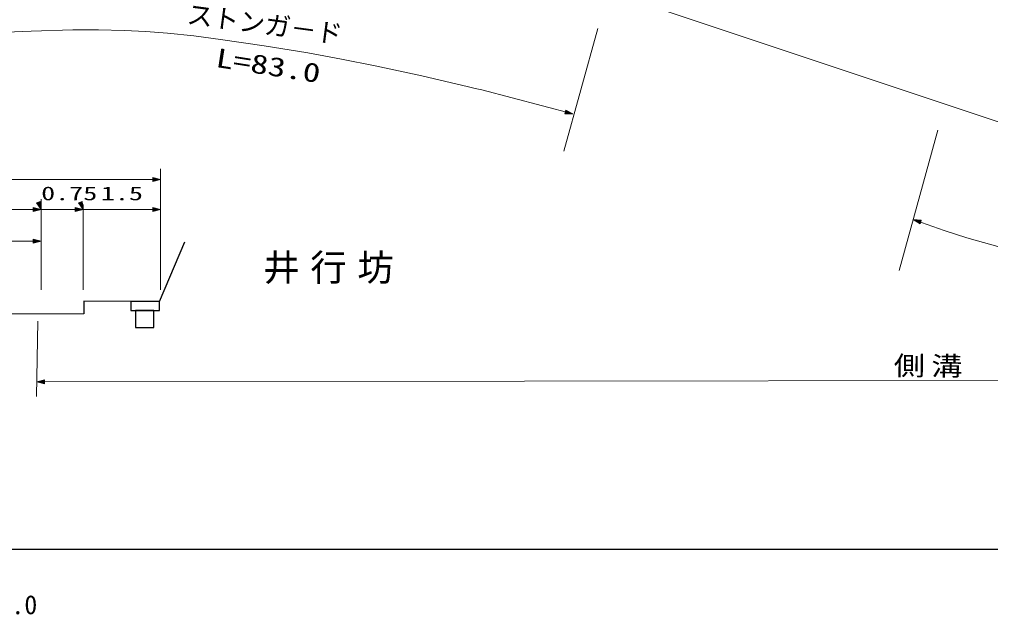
# Model space of a CAD drawing. Units: millimetres, scale not verified. Extents: x 40000 to 680000, y 20000 to 380000.
# Drawn here: x 269246 to 362456, y 198715 to 255824 of the extents above; entities that cross this region are included whole.
import ezdxf
from ezdxf.enums import TextEntityAlignment as Align

# ---------------------------------------------------------------- set-up
doc = ezdxf.new("R2010")
doc.units = ezdxf.units.MM
doc.header["$LTSCALE"] = 1000
for name, color, linetype, lineweight in [('M-BGD', 7, 'Continuous', 25), ('M-BGD-HTXT', 7, 'Continuous', 13), ('M-TTL-BAND', 7, 'Continuous', 25)]:
    doc.layers.add(name, color=color, linetype=linetype, lineweight=lineweight)
doc.layers.add('M-BMK-HTXT', color=7, linetype='Continuous')
doc.styles.add('ＭＳ ゴシック', font='')
doc.styles.get('ＭＳ ゴシック').set_extended_font_data('MS Gothic')

# ---------------------------------------------------------------- blocks, each defined once
blk = doc.blocks.new('BUHIN340')
at = {"color": 7, "linetype": 'Continuous', "lineweight": 13}
for points in [[(0, 0), (-382, 672), (-654, 413)], [(-106, 111), (-581, 418), (-391, 599)], [(-158, 165), (-541, 417), (-392, 559)], [(-211, 221), (-501, 416), (-393, 520)], [(-263, 275), (-461, 415), (-393, 480)]]:
    blk.add_lwpolyline(points, close=True, dxfattribs=at)
for points in [[(-53, 56), (-620, 419), (-390, 639), (-54, 57)], [(-408, 427), (-316, 331), (-422, 414), (-394, 440), (-316, 331)]]:
    blk.add_lwpolyline(points, dxfattribs=at)
blk = doc.blocks.new('BUHIN107')
at = {"color": 7, "linetype": 'Continuous', "lineweight": 13}
for points in [[(0, 0), (507, 584), (173, 754)], [(70, 137), (201, 686), (435, 567)], [(104, 204), (214, 649), (398, 555)], [(138, 272), (226, 611), (360, 543)], [(172, 339), (238, 573), (322, 530)]]:
    blk.add_lwpolyline(points, close=True, dxfattribs=at)
for points in [[(35, 69), (189, 724), (473, 580), (36, 70)], [(268, 527), (207, 408), (251, 535), (284, 518), (207, 408)]]:
    blk.add_lwpolyline(points, dxfattribs=at)

msp = doc.modelspace()

# ---------------------------------------------------------------- linework, layer by layer
at = {"layer": 'M-BGD'}
for p, q in [((282695, 228754), (285131, 234492)), ((279942, 228754), (275412, 228776)), ((275412, 228776), (275412, 227576)), ((282695, 228754), (279942, 228754)), ((279942, 228754), (279942, 227890)), ((282695, 227890), (282695, 228754)), ((275412, 227576), (232762, 227351)), ((279942, 227890), (282695, 227890)), ((282142, 227890), (280374, 227890)), ((280374, 227890), (280374, 226253)), ((282142, 226253), (282142, 227890)), ((280374, 226253), (282142, 226253))]:
    msp.add_line(p, q, dxfattribs=at)
at = {"layer": 'M-BGD-HTXT'}
for p, q in [((382086, 239682), (328446, 257561)), ((324754, 254946), (321493, 243175)), ((322368, 246754), (313620, 249061)), ((353691, 231744), (357398, 245207)), ((282789, 241473), (282789, 229890)), ((232706, 240473), (282789, 240473)), ((271323, 238575), (271323, 229890)), ((275355, 238075), (275355, 229890)), ((236549, 237575), (271323, 237575)), ((271323, 237575), (275355, 237575)), ((275355, 237575), (282789, 237575)), ((253810, 234551), (271323, 234551)), ((270889, 219656), (271020, 226868)), ((550071, 221490), (270914, 221039))]:
    msp.add_line(p, q, dxfattribs=at)
for points in [[(266381, 254541), (270378, 254707), (274381, 254813), (276840, 254823), (279306, 254772), (281380, 254672), (283450, 254512), (285991, 254241), (288529, 253910), (292734, 253288), (296938, 252606), (300164, 252027), (303388, 251387), (307868, 250405), (312346, 249362), (312978, 249212), (313620, 249061)], [(322294, 246774), (321621, 246787), (321702, 247095), (322292, 246774)], [(321797, 246905), (321926, 246871), (321792, 246887), (321802, 246923), (321926, 246871)], [(364986, 233517), (360175, 234877), (357996, 235577), (355834, 236334), (355439, 236475), (355034, 236621)], [(355107, 236597), (355779, 236545), (355679, 236242), (355109, 236597)], [(355595, 236437), (355469, 236479), (355601, 236455), (355590, 236420), (355469, 236479)], [(270991, 221039), (271645, 221200), (271646, 220881), (270993, 221039)], [(271505, 221040), (271372, 221040), (271505, 221059), (271505, 221021), (271372, 221040)]]:
    msp.add_lwpolyline(points, dxfattribs=at)
for points in [[(322368, 246754), (321691, 247127), (321595, 246764)], [(322220, 246793), (321655, 246807), (321722, 247060)], [(322147, 246813), (321689, 246827), (321742, 247026)], [(322073, 246832), (321724, 246847), (321762, 246992)], [(322000, 246851), (321758, 246867), (321782, 246957)], [(355034, 236621), (355689, 236210), (355805, 236566)], [(355180, 236573), (355743, 236527), (355662, 236278)], [(355251, 236550), (355708, 236509), (355644, 236313)], [(355325, 236526), (355672, 236491), (355626, 236349)], [(355396, 236503), (355637, 236473), (355608, 236384)], [(270914, 221039), (271664, 220853), (271664, 221228)], [(271068, 221039), (271617, 221171), (271617, 220909)], [(271143, 221039), (271589, 221143), (271589, 220937)], [(271220, 221040), (271561, 221115), (271561, 220965)], [(271295, 221040), (271533, 221087), (271533, 220993)]]:
    msp.add_lwpolyline(points, close=True, dxfattribs=at)
at = {"layer": 'M-TTL-BAND'}
msp.add_line((40000, 205000), (579000, 205000), dxfattribs=at)

# ---------------------------------------------------------------- block references
at = {"layer": 'M-BGD-HTXT', "rotation": 46.31377}
for name, p in [('BUHIN340', (282789, 240473)), ('BUHIN340', (271323, 237575)), ('BUHIN107', (271323, 237575)), ('BUHIN340', (275355, 237575)), ('BUHIN107', (275355, 237575)), ('BUHIN340', (282789, 237575)), ('BUHIN340', (271323, 234551))]:
    msp.add_blockref(name, p, dxfattribs=at)

# ---------------------------------------------------------------- texts
at = {"layer": 'M-BGD-HTXT', "style": 'ＭＳ ゴシック'}
msp.add_text('ストンガ－ド', height=1833, rotation=352.4, dxfattribs=at).set_placement((285170, 254914), align=Align.BOTTOM_LEFT)
at = {"layer": 'M-BGD-HTXT', "style": 'ＭＳ ゴシック', "width": 1.35}
msp.add_text('L=83.0', height=1833, rotation=351.1, dxfattribs=at).set_placement((287918, 250733), align=Align.BOTTOM_LEFT)
at = {"layer": 'M-BGD-HTXT', "style": 'ＭＳ ゴシック', "width": 1.5}
for s, p in [('0.75', (271331, 238075)), ('1.5', (277063, 238075))]:
    msp.add_text(s, height=1320, dxfattribs=at).set_placement(p, align=Align.BOTTOM_LEFT)
at = {"layer": 'M-BGD-HTXT', "insert": (353154, 221492), "char_height": 1833, "attachment_point": 7, "rotation": 359.5, "style": 'ＭＳ ゴシック'}
msp.add_mtext('\\T1.2;\\W1.2;側溝\\~\\~\\~\u3000L=300.0', dxfattribs=at)
at = {"layer": 'M-BMK-HTXT', "insert": (292647, 230423), "char_height": 2566, "attachment_point": 7, "style": 'ＭＳ ゴシック'}
msp.add_mtext('\\T1.29;井行坊', dxfattribs=at)
at = {"layer": 'M-TTL-BAND', "style": 'ＭＳ ゴシック'}
msp.add_text('200.0', height=1833, dxfattribs=at).set_placement((267844, 198195), align=Align.BOTTOM_CENTER)

doc.saveas('drawing.dxf')
